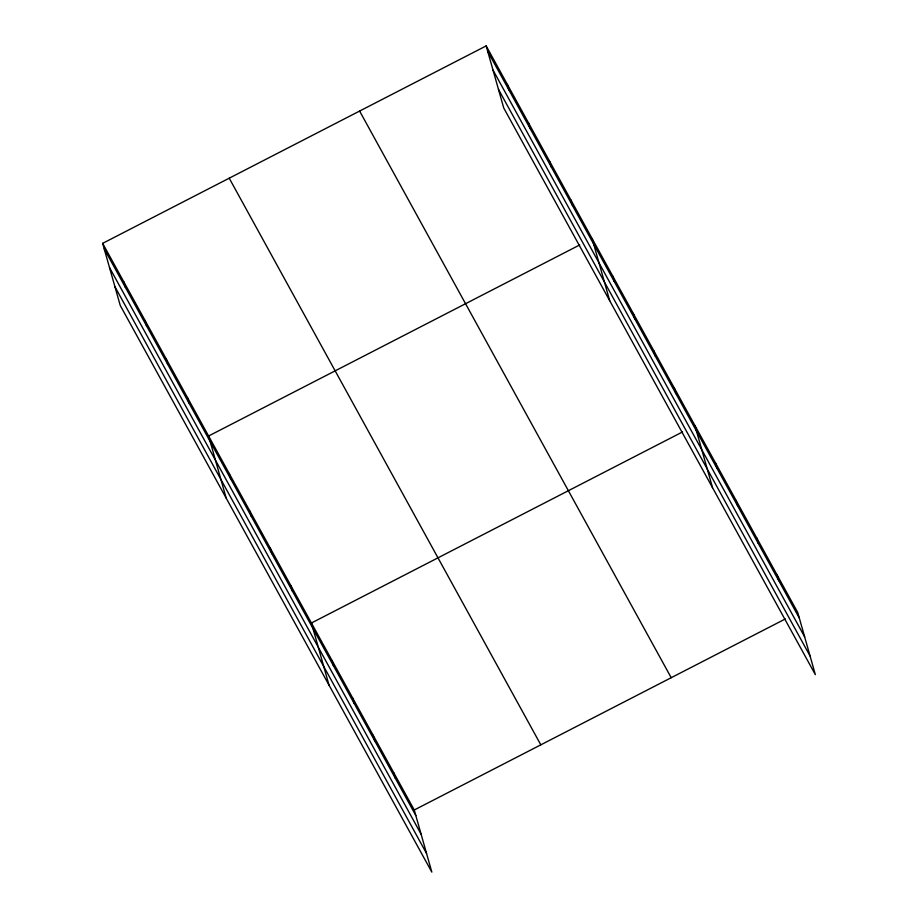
<?xml version="1.0" encoding="UTF-8"?>
<svg xmlns="http://www.w3.org/2000/svg" width="918" height="918" viewBox="0 0 918 918"><rect width="100%" height="100%" fill="white"/><g stroke="black" fill="none" stroke-linecap="round" stroke-linejoin="round"><path stroke-width="1.38" d="M102.655 243.35L414.259 809.997L431.827 872.1L120.235 305.442L102.655 243.35L486.173 45.9L797.765 612.558L815.345 674.65L503.741 108.003L486.173 45.9M579.706 244.945L208.604 436.004L226.172 498.107M682.533 431.942L311.431 623.001L329 685.103M414.259 809.997L785.36 618.939M487.745 51.454L799.337 618.101M493.023 70.112L804.616 636.771M498.463 89.333L810.055 655.991M359.615 111.055L671.207 677.713M229.213 178.184L540.817 744.842M104.227 248.893L415.831 815.551M109.517 267.563L421.11 834.21M114.957 286.783L426.549 853.442M777.202 575.15L778.774 580.704M756.639 537.753L758.211 543.307M736.075 500.356L737.636 505.91M715.501 462.959L717.073 468.513M694.937 425.562L712.517 487.653M674.374 388.165L675.946 393.707M653.811 350.756L655.383 356.31M633.248 313.359L634.82 318.913M612.673 275.962L614.245 281.516M592.11 238.565L609.69 300.668M570.927 200.032L572.499 205.575M549.733 161.499L551.305 167.053M528.55 122.966L530.122 128.52M507.356 84.433L508.928 89.987M393.696 772.6L395.268 778.154M373.121 735.203L374.693 740.757M352.558 697.806L354.13 703.349M331.995 660.409L333.567 665.952M290.868 585.604L292.44 591.158M270.305 548.207L271.866 553.761M249.73 510.81L251.302 516.352M229.167 473.413L230.739 478.955M187.41 397.471L188.982 403.025M166.227 358.938L167.799 364.492M145.033 320.416L146.605 325.959M123.85 281.883L125.422 287.426"/></g></svg>
